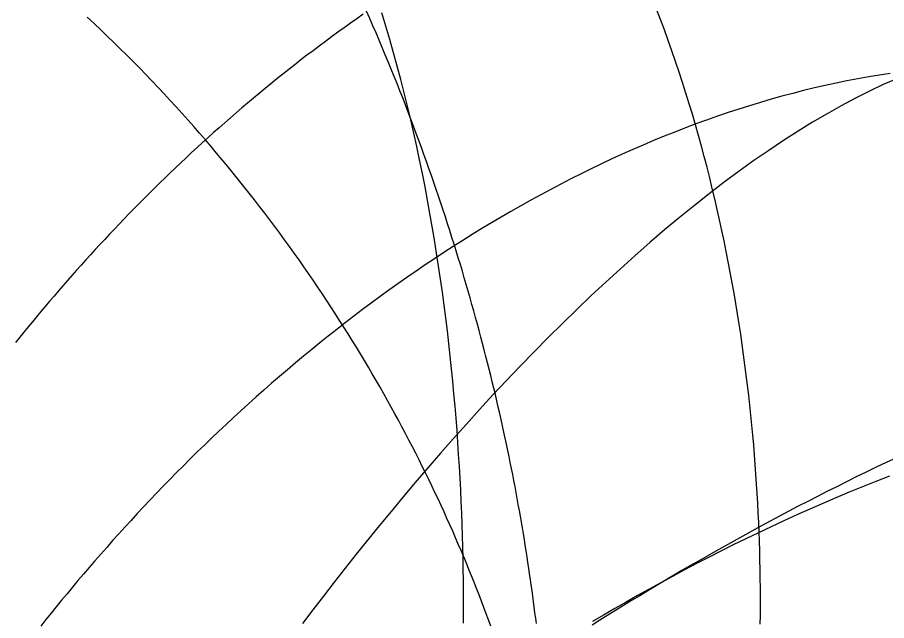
# Model space of a CAD drawing. Header units: metres. Extents: x -15.1 to 13.7, y -13.9 to 15.
# Drawn here: x 0.46 to 6.2, y 6.17 to 10.14 of the extents above; entities that cross this region are included whole.
import ezdxf

# ---------------------------------------------------------------- set-up
doc = ezdxf.new("R2010")
doc.units = ezdxf.units.M

msp = doc.modelspace()

# ---------------------------------------------------------------- linework, layer by layer
for points in [[(2.7426, 10.1635), (2.7005, 10.1341), (2.6587, 10.1046), (2.617, 10.0749), (2.5756, 10.0451), (2.5344, 10.015), (2.4934, 9.9848), (2.4526, 9.9544), (2.412, 9.9238), (2.3716, 9.8931), (2.3315, 9.8623), (2.2916, 9.8312), (2.2519, 9.8001), (2.2124, 9.7688), (2.1731, 9.7373), (2.1341, 9.7057), (2.0952, 9.674), (2.0566, 9.6422), (2.0183, 9.6102), (1.9801, 9.5781), (1.9422, 9.5459), (1.9045, 9.5136), (1.8671, 9.4812), (1.8298, 9.4487), (1.7928, 9.416), (1.7561, 9.3833), (1.7195, 9.3505), (1.6832, 9.3176), (1.6472, 9.2846), (1.6113, 9.2515), (1.5757, 9.2183), (1.5403, 9.1851), (1.5052, 9.1518), (1.4703, 9.1184), (1.4356, 9.085), (1.4012, 9.0515), (1.367, 9.018), (1.333, 8.9844), (1.2993, 8.9507), (1.2658, 8.917), (1.2326, 8.8833), (1.1996, 8.8495), (1.1668, 8.8156), (1.1342, 8.7818), (1.1019, 8.7479), (1.0698, 8.714), (1.038, 8.68), (1.0064, 8.6461), (0.975, 8.6121), (0.9439, 8.5781), (0.913, 8.5441), (0.8823, 8.5101), (0.8518, 8.4761), (0.8216, 8.442), (0.7917, 8.408), (0.7619, 8.374), (0.7324, 8.3399), (0.7031, 8.3059), (0.6741, 8.2719), (0.6452, 8.2379), (0.6167, 8.204), (0.5883, 8.17), (0.5602, 8.1361), (0.5322, 8.1022), (0.5046, 8.0683), (0.4771, 8.0344), (0.4499, 8.0006)], [(3.8853, 6.1469), (3.8809, 6.1829), (3.8763, 6.219), (3.8717, 6.2552), (3.8669, 6.2916), (3.862, 6.3282), (3.857, 6.3649), (3.8519, 6.4017), (3.8466, 6.4387), (3.8412, 6.4758), (3.8357, 6.513), (3.8301, 6.5504), (3.8243, 6.588), (3.8184, 6.6257), (3.8124, 6.6635), (3.8062, 6.7015), (3.7999, 6.7396), (3.7935, 6.7779), (3.7869, 6.8163), (3.7802, 6.8549), (3.7733, 6.8936), (3.7663, 6.9324), (3.7592, 6.9714), (3.7519, 7.0106), (3.7445, 7.0499), (3.7369, 7.0893), (3.7292, 7.1289), (3.7213, 7.1686), (3.7133, 7.2085), (3.7051, 7.2485), (3.6968, 7.2886), (3.6883, 7.3289), (3.6797, 7.3694), (3.6709, 7.41), (3.662, 7.4507), (3.6529, 7.4916), (3.6437, 7.5326), (3.6342, 7.5737), (3.6247, 7.615), (3.6149, 7.6565), (3.605, 7.6981), (3.5949, 7.7398), (3.5847, 7.7817), (3.5743, 7.8237), (3.5637, 7.8658), (3.553, 7.9081), (3.5421, 7.9506), (3.531, 7.9931), (3.5197, 8.0358), (3.5083, 8.0787), (3.4966, 8.1217), (3.4848, 8.1648), (3.4728, 8.2081), (3.4607, 8.2515), (3.4483, 8.295), (3.4358, 8.3387), (3.4231, 8.3825), (3.4101, 8.4264), (3.397, 8.4705), (3.3838, 8.5147), (3.3703, 8.559), (3.3566, 8.6035), (3.3427, 8.6481), (3.3286, 8.6928), (3.3144, 8.7377), (3.2999, 8.7827), (3.2852, 8.8278), (3.2704, 8.873), (3.2553, 8.9184), (3.24, 8.9639), (3.2245, 9.0095), (3.2088, 9.0552), (3.1929, 9.101), (3.1768, 9.147), (3.1604, 9.1931), (3.1439, 9.2392), (3.1271, 9.2856), (3.1101, 9.332), (3.0929, 9.3785), (3.0755, 9.4251), (3.0579, 9.4719), (3.04, 9.5187), (3.0219, 9.5657), (3.0036, 9.6128), (2.985, 9.6599), (2.9663, 9.7072), (2.9472, 9.7546), (2.928, 9.802), (2.9085, 9.8496), (2.8888, 9.8972), (2.8689, 9.9449), (2.8487, 9.9927), (2.8282, 10.0406), (2.8076, 10.0886), (2.7867, 10.1367), (2.7655, 10.1848)], [(3.4039, 6.1498), (3.4043, 6.2195), (3.4044, 6.2898), (3.4042, 6.3608), (3.4036, 6.4325), (3.4027, 6.5047), (3.4014, 6.5776), (3.3998, 6.6511), (3.3978, 6.7253), (3.3954, 6.8), (3.3927, 6.8754), (3.3895, 6.9514), (3.386, 7.0281), (3.382, 7.1053), (3.3777, 7.1832), (3.3728, 7.2616), (3.3676, 7.3407), (3.3619, 7.4203), (3.3557, 7.5005), (3.349, 7.5813), (3.3419, 7.6626), (3.3342, 7.7445), (3.3261, 7.8269), (3.3174, 7.9098), (3.3081, 7.9932), (3.2984, 8.0772), (3.288, 8.1616), (3.2771, 8.2464), (3.2656, 8.3317), (3.2535, 8.4174), (3.2408, 8.5035), (3.2275, 8.59), (3.2135, 8.6768), (3.1989, 8.7639), (3.1836, 8.8513), (3.1677, 8.939), (3.151, 9.0269), (3.1336, 9.115), (3.1155, 9.2033), (3.0967, 9.2917), (3.0772, 9.3802), (3.0568, 9.4687), (3.0357, 9.5571), (3.0138, 9.6456), (2.9912, 9.7339), (2.9677, 9.8221), (2.9433, 9.9101), (2.9182, 9.9978), (2.8922, 10.0852), (2.8653, 10.1722)], [(5.3628, 6.1437), (5.3633, 6.203), (5.3636, 6.2627), (5.3635, 6.3228), (5.3632, 6.3831), (5.3626, 6.4438), (5.3616, 6.5048), (5.3603, 6.566), (5.3588, 6.6276), (5.3569, 6.6895), (5.3546, 6.7517), (5.3521, 6.8142), (5.3492, 6.877), (5.3459, 6.9401), (5.3424, 7.0035), (5.3384, 7.0672), (5.3341, 7.1311), (5.3295, 7.1954), (5.3245, 7.2599), (5.3191, 7.3247), (5.3133, 7.3897), (5.3071, 7.4551), (5.3006, 7.5207), (5.2936, 7.5865), (5.2863, 7.6526), (5.2785, 7.7189), (5.2704, 7.7855), (5.2618, 7.8523), (5.2528, 7.9193), (5.2434, 7.9866), (5.2335, 8.054), (5.2232, 8.1217), (5.2124, 8.1896), (5.2012, 8.2576), (5.1895, 8.3258), (5.1774, 8.3943), (5.1648, 8.4628), (5.1517, 8.5316), (5.1381, 8.6004), (5.1241, 8.6694), (5.1095, 8.7386), (5.0944, 8.8079), (5.0789, 8.8772), (5.0628, 8.9467), (5.0462, 9.0162), (5.0291, 9.0858), (5.0114, 9.1555), (4.9932, 9.2252), (4.9744, 9.295), (4.9551, 9.3648), (4.9353, 9.4345), (4.9149, 9.5043), (4.8939, 9.5741), (4.8723, 9.6438), (4.8502, 9.7134), (4.8274, 9.783), (4.8041, 9.8525), (4.7802, 9.9219), (4.7557, 9.9912), (4.7306, 10.0603), (4.7048, 10.1293), (4.6785, 10.1981)], [(3.5843, 6.1301), (3.5694, 6.1711), (3.5542, 6.2123), (3.5388, 6.2535), (3.5231, 6.2948), (3.5072, 6.3363), (3.491, 6.3778), (3.4745, 6.4194), (3.4578, 6.4612), (3.4409, 6.503), (3.4237, 6.5449), (3.4062, 6.5869), (3.3885, 6.629), (3.3704, 6.6711), (3.3522, 6.7134), (3.3336, 6.7557), (3.3148, 6.7982), (3.2957, 6.8407), (3.2763, 6.8833), (3.2567, 6.9259), (3.2368, 6.9687), (3.2166, 7.0115), (3.1961, 7.0544), (3.1753, 7.0974), (3.1543, 7.1404), (3.1329, 7.1835), (3.1113, 7.2267), (3.0894, 7.27), (3.0672, 7.3133), (3.0447, 7.3566), (3.0219, 7.4001), (2.9988, 7.4436), (2.9754, 7.4871), (2.9517, 7.5307), (2.9277, 7.5744), (2.9034, 7.6181), (2.8788, 7.6619), (2.8539, 7.7057), (2.8286, 7.7495), (2.8031, 7.7934), (2.7773, 7.8374), (2.7511, 7.8813), (2.7246, 7.9254), (2.6978, 7.9694), (2.6707, 8.0135), (2.6433, 8.0576), (2.6155, 8.1017), (2.5875, 8.1459), (2.559, 8.1901), (2.5303, 8.2343), (2.5013, 8.2785), (2.4719, 8.3227), (2.4422, 8.3669), (2.4121, 8.4112), (2.3817, 8.4554), (2.351, 8.4996), (2.3199, 8.5439), (2.2885, 8.5881), (2.2568, 8.6323), (2.2247, 8.6766), (2.1923, 8.7208), (2.1595, 8.7649), (2.1264, 8.8091), (2.093, 8.8532), (2.0591, 8.8973), (2.025, 8.9414), (1.9905, 8.9855), (1.9556, 9.0294), (1.9204, 9.0734), (1.8849, 9.1173), (1.8489, 9.1611), (1.8127, 9.2049), (1.776, 9.2487), (1.739, 9.2923), (1.7017, 9.3359), (1.664, 9.3795), (1.6259, 9.4229), (1.5875, 9.4663), (1.5487, 9.5096), (1.5095, 9.5527), (1.47, 9.5958), (1.4301, 9.6388), (1.3899, 9.6817), (1.3493, 9.7245), (1.3083, 9.7671), (1.267, 9.8096), (1.2253, 9.852), (1.1832, 9.8943), (1.1407, 9.9364), (1.0979, 9.9784), (1.0548, 10.0203), (1.0112, 10.062), (0.9673, 10.1035), (0.923, 10.1448)], [(6.2205, 9.7734), (6.1491, 9.7625), (6.0777, 9.7508), (6.0062, 9.738), (5.9347, 9.7244), (5.8632, 9.7098), (5.7916, 9.6943), (5.7201, 9.6778), (5.6486, 9.6605), (5.5771, 9.6423), (5.5057, 9.6233), (5.4344, 9.6034), (5.3632, 9.5826), (5.292, 9.561), (5.221, 9.5385), (5.1502, 9.5153), (5.0795, 9.4912), (5.0089, 9.4664), (4.9385, 9.4408), (4.8684, 9.4144), (4.7984, 9.3873), (4.7287, 9.3595), (4.6592, 9.3309), (4.5899, 9.3017), (4.5209, 9.2717), (4.4522, 9.2411), (4.3838, 9.2099), (4.3156, 9.1779), (4.2478, 9.1454), (4.1803, 9.1123), (4.1132, 9.0785), (4.0463, 9.0442), (3.9799, 9.0093), (3.9138, 8.9739), (3.848, 8.9379), (3.7827, 8.9014), (3.7177, 8.8644), (3.6532, 8.8269), (3.589, 8.789), (3.5253, 8.7505), (3.462, 8.7117), (3.3992, 8.6724), (3.3368, 8.6327), (3.2748, 8.5926), (3.2133, 8.5522), (3.1523, 8.5113), (3.0917, 8.4702), (3.0316, 8.4287), (2.972, 8.3868), (2.9128, 8.3447), (2.8542, 8.3023), (2.7961, 8.2596), (2.7384, 8.2166), (2.6813, 8.1734), (2.6247, 8.13), (2.5685, 8.0863), (2.5129, 8.0425), (2.4578, 7.9984), (2.4033, 7.9542), (2.3492, 7.9098), (2.2957, 7.8653), (2.2427, 7.8206), (2.1903, 7.7758), (2.1384, 7.7309), (2.087, 7.6859), (2.0361, 7.6408), (1.9858, 7.5956), (1.936, 7.5504), (1.8867, 7.5051), (1.838, 7.4598), (1.7898, 7.4145), (1.7421, 7.3691), (1.695, 7.3238), (1.6484, 7.2784), (1.6023, 7.233), (1.5567, 7.1877), (1.5117, 7.1424), (1.4672, 7.0972), (1.4233, 7.052), (1.3798, 7.0069), (1.3369, 6.9619), (1.2945, 6.9169), (1.2526, 6.872), (1.2112, 6.8273), (1.1703, 6.7826), (1.13, 6.7381), (1.0901, 6.6937), (1.0507, 6.6494), (1.0119, 6.6052), (0.9735, 6.5612), (0.9356, 6.5174), (0.8982, 6.4737), (0.8613, 6.4302), (0.8249, 6.3868), (0.7889, 6.3436), (0.7535, 6.3007), (0.7184, 6.2579), (0.6839, 6.2153), (0.6498, 6.1729), (0.6161, 6.1307)], [(6.2633, 9.7391), (6.1736, 9.6997), (6.0826, 9.6569), (5.9904, 9.6107), (5.8971, 9.5612), (5.8029, 9.5084), (5.7078, 9.4524), (5.6119, 9.3934), (5.5153, 9.3314), (5.4182, 9.2666), (5.3207, 9.199), (5.2228, 9.1287), (5.1246, 9.056), (5.0264, 8.9808), (4.9281, 8.9034), (4.8298, 8.8238), (4.7318, 8.7422), (4.634, 8.6588), (4.5365, 8.5736), (4.4395, 8.4867), (4.343, 8.3984), (4.2471, 8.3088), (4.1519, 8.2179), (4.0575, 8.1259), (3.9639, 8.033), (3.8712, 7.9392), (3.7795, 7.8447), (3.6888, 7.7497), (3.5991, 7.6542), (3.5107, 7.5583), (3.4234, 7.4622), (3.3373, 7.366), (3.2525, 7.2698), (3.169, 7.1737), (3.0868, 7.0778), (3.006, 6.9821), (2.9266, 6.8869), (2.8486, 6.7921), (2.772, 6.6979), (2.6969, 6.6043), (2.6232, 6.5114), (2.551, 6.4193), (2.4803, 6.328), (2.411, 6.2377), (2.3432, 6.1483)], [(6.2603, 7.2405), (6.1937, 7.209), (6.1274, 7.1774), (6.0616, 7.1457), (5.9962, 7.1138), (5.9313, 7.0818), (5.8667, 7.0496), (5.8027, 7.0174), (5.7391, 6.985), (5.6759, 6.9526), (5.6132, 6.92), (5.551, 6.8874), (5.4892, 6.8548), (5.4279, 6.8221), (5.3671, 6.7893), (5.3068, 6.7565), (5.2469, 6.7237), (5.1875, 6.6909), (5.1286, 6.658), (5.0703, 6.6252), (5.0124, 6.5923), (4.955, 6.5595), (4.898, 6.5267), (4.8416, 6.494), (4.7857, 6.4612), (4.7303, 6.4286), (4.6754, 6.3959), (4.621, 6.3634), (4.567, 6.3309), (4.5136, 6.2984), (4.4607, 6.2661), (4.4083, 6.2338), (4.3564, 6.2017), (4.305, 6.1696), (4.254, 6.1376)], [(6.2142, 7.1191), (6.1254, 7.0845), (6.0371, 7.0492), (5.9493, 7.0132), (5.8619, 6.9767), (5.7751, 6.9395), (5.6889, 6.9018), (5.6033, 6.8636), (5.5182, 6.8249), (5.4339, 6.7857), (5.3501, 6.746), (5.267, 6.706), (5.1847, 6.6655), (5.103, 6.6247), (5.0221, 6.5836), (4.9418, 6.5422), (4.8624, 6.5005), (4.7837, 6.4585), (4.7058, 6.4164), (4.6287, 6.374), (4.5524, 6.3315), (4.4769, 6.2888), (4.4022, 6.246), (4.3283, 6.2031), (4.2553, 6.1601)]]:
    msp.add_lwpolyline(points)

doc.saveas('drawing.dxf')
